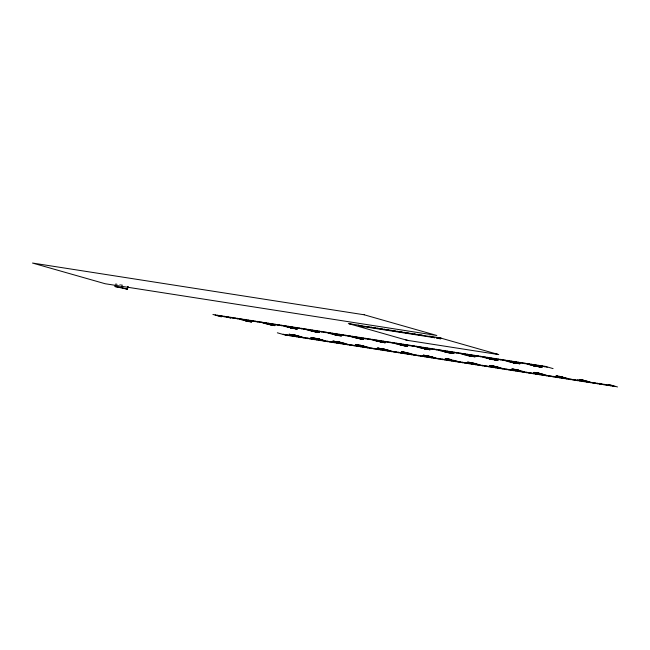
<?xml version="1.0" encoding="UTF-8"?>
<svg xmlns="http://www.w3.org/2000/svg" width="650" height="650" viewBox="0 0 650 650"><rect width="100%" height="100%" fill="white"/><g stroke="black" fill="none" stroke-linecap="round" stroke-linejoin="round"><path stroke-width="0.49" stroke-dasharray="3.25 2.44" d="M122.736 285.049L115.619 283.887L117.406 284.448"/><path stroke-width="0.97" d="M128.009 286.601L127.408 289.217L115.066 286.569L115.424 284.765M115.066 286.569L121.355 287.495L121.753 285.748M127.408 289.217L122.135 287.674L122.533 285.927M127.376 289.161L127.969 286.544M300.202 336.529L294.255 334.977L308.043 338.683M335.879 334.912L334.067 334.571L338.918 335.644L335.952 334.977L337.358 335.205L336.513 334.937M402.131 345.28L402.805 345.434M560.137 376.537L562.461 377.024L561.308 376.707M246.643 320.718L247.479 320.921M513.094 362.497L513.524 362.546L511.924 362.099L515.539 363.123L514.987 362.944M317.558 338.942L318.817 339.341L315.185 338.325L315.673 338.488M540.581 373.726C546.512 375.383 532.984 371.873 540.353 373.555C529.067 371.053 549.827 376.236 540.67 373.791M349.798 323.968L351.122 324.171L349.668 323.757M441.342 338.244L438.563 337.626M360.547 325.691L431.308 336.724M405.746 339.901L408.525 340.527M497.291 354.185L495.958 353.982L497.413 354.388M265.224 323.529L271.993 325.179L257.14 321.344M488.264 358.312L495.032 359.954L488.954 358.507M533.114 365.43L539.516 366.941L533.934 365.666M290.444 327.714C280.499 325.203 302.437 330.395 291.176 328.063M313.584 331.289L319.272 332.556L313.056 331.004L313.958 331.329M511.899 362.261L513.004 362.432M290.761 327.941L292.264 328.234M469.527 355.851L470.088 355.924L466.781 354.973L472.729 356.525L470.088 356.013M513.321 362.668L514.824 362.952M317.338 338.764L315.835 338.479M339.398 342.225L337.082 341.738L338.227 342.062M361.091 345.572L360.547 345.491L363.829 346.45L357.882 344.898L360.523 345.41M449.337 359.279L450.426 359.45L447.452 358.873L454.098 360.531L453.001 360.36M317.655 338.999L318.76 339.17M297.984 336.066L291.582 334.555L297.156 335.831M342.591 343.135L339.341 342.526L340.169 342.761M388.7 350.334L382.752 348.782L396.378 352.463M565.654 377.934L562.404 377.325L563.225 377.561M587.535 381.347L581.587 379.795L595.384 383.508M122.135 287.674L121.355 287.495M560.95 376.626L558.919 376.277L562.193 377.382L555.969 375.83L563.615 377.512M338.561 342.241L340.551 342.713M564.964 377.739L560.137 376.545M341.9 342.94L335.822 341.494L339.219 342.176M424.198 348.66C422.793 348.392 427.838 349.676 424.434 348.725M402.764 345.475L403.431 345.629L402.139 345.288M400.53 344.784C398.206 344.207 402.943 345.442 400.725 344.898M537.932 366.226C534.893 365.463 543.075 367.64 539.931 366.852M581.287 379.909C578.126 379.113 586.365 381.298 583.286 380.526M558.082 376.285C554.938 375.497 563.103 377.666 560.089 376.911M535.982 372.84C532.821 372.052 541.06 374.229 537.989 373.466M449.776 352.479C446.745 351.707 454.927 353.892 451.774 353.096M446.777 352.007C443.739 351.244 451.921 353.421 448.776 352.625M425.831 348.741C422.931 348.002 430.974 350.155 427.838 349.359M469.657 362.497C466.497 361.701 474.736 363.886 471.664 363.114M403.569 345.264C400.538 344.5 408.72 346.686 405.576 345.889M380.989 341.746C377.942 340.974 386.173 343.168 382.988 342.363M337.382 334.937C334.482 334.197 342.517 336.351 339.381 335.562M382.452 348.887C379.308 348.099 387.473 350.269 384.451 349.513M315.161 331.476C312.114 330.704 320.344 332.898 317.159 332.101M335.018 341.494C331.874 340.697 340.048 342.875 337.025 342.111M270.798 324.553C267.751 323.789 275.982 325.975 272.797 325.179M249.478 321.539L250.339 321.742L246.643 320.726M291.168 334.652C288.023 333.856 296.189 336.034 293.166 335.27M474.719 363.602C477.132 364.187 471.933 362.854 474.248 363.415M356.623 337.935C354.315 337.374 359.442 338.691 357.086 338.122M290.241 327.6C287.666 326.983 291.931 327.957 290.534 327.771L292.979 328.396L292.427 328.226M513.736 362.781C524.176 365.089 506.976 360.661 511.517 362.156M316.924 338.65L313.796 338.049L320.125 339.592L319.142 339.284M471.518 356.127L475.142 356.874L468.918 355.322L469.828 355.639M515.393 369.679L511.777 368.932L517.993 370.484L517.083 370.167M447.265 352.341L450.889 353.088L444.665 351.536L445.575 351.861M359.092 345.296L355.477 344.549L361.692 346.101L360.783 345.784M292.679 334.937L289.055 334.189L295.279 335.741L294.369 335.416M424.872 348.709L420.664 347.815L426.985 349.359L425.547 348.904M406.51 352.836L410.727 353.73L404.398 352.178L405.836 352.641M544.594 366.186L553.077 368.599M609.026 384.54L617.5 386.953M542.384 365.844L547.227 367.217M610.447 385.231L615.29 386.612M540.174 365.495L545.017 366.876M608.238 384.889L613.08 386.262M537.964 365.154L542.807 366.535M606.019 384.54L610.87 385.921M535.754 364.804L540.597 366.186M603.809 384.199L608.652 385.58M533.536 364.463L540.199 366.356M599.779 383.338L606.442 385.231M531.326 364.114L536.177 365.495M599.389 383.508L604.232 384.889M529.116 363.773L533.959 365.154M597.179 383.159L602.022 384.54M526.906 363.423L531.749 364.804M594.969 382.817L599.812 384.199M524.696 363.082L529.539 364.463M592.751 382.468L597.602 383.849M522.486 362.733L530.961 365.154M520.276 362.391L525.119 363.773M588.331 381.786L593.174 383.159M518.058 362.05L522.909 363.423M586.121 381.436L590.964 382.817M515.848 361.701L520.691 363.082M583.911 381.095L588.754 382.468M420.648 334.831L422.468 335.351M513.638 361.359L518.481 362.741M581.701 380.746L586.544 382.127M417.332 334.311L419.144 334.831M511.428 361.01L518.091 362.911M577.671 379.884L584.334 381.786M509.218 360.669L514.061 362.05M577.273 380.055L582.124 381.436M414.017 333.791L415.829 334.311M507.008 360.319L511.851 361.701M575.063 379.714L579.906 381.095M504.798 359.978L509.641 361.359M572.853 379.364L577.696 380.746M410.694 333.279L412.514 333.791M502.58 359.629L507.431 361.01M570.643 379.023L575.486 380.404M407.379 332.759L409.199 333.279M500.37 359.287L508.852 361.701M564.801 377.642L573.276 380.055M498.16 358.938L503.003 360.319M566.223 378.332L571.066 379.714M404.064 332.239L405.884 332.759M495.95 358.597L500.793 359.978M564.005 377.991L568.856 379.364M400.749 331.727L402.561 332.239M493.74 358.256L498.582 359.629M561.795 377.642L566.646 379.023M491.53 357.906L496.372 359.287M559.585 377.301L564.428 378.674M397.434 331.207L399.246 331.727M489.312 357.565L495.974 359.458M555.555 376.431L562.217 378.332M394.111 330.688L395.931 331.207M487.102 357.216L491.952 358.597M555.165 376.61L560.008 377.991M484.892 356.874L489.734 358.256M552.955 376.261L557.798 377.642M390.796 330.176L392.616 330.688M482.682 356.525L487.524 357.906M550.745 375.919L555.587 377.301M387.481 329.656L389.293 330.176M480.472 356.184L485.314 357.565M548.527 375.57L553.378 376.951M478.262 355.834L486.736 358.256M542.685 374.189L551.159 376.61M384.166 329.136L385.978 329.656M476.052 355.493L480.894 356.874M544.107 374.879L548.949 376.261M380.843 328.624L382.663 329.136M473.834 355.144L478.684 356.525M541.897 374.538L546.739 375.919M471.624 354.803L476.466 356.184M539.687 374.197L544.529 375.57M377.528 328.104L379.348 328.624M469.414 354.461L474.256 355.834M537.477 373.848L542.319 375.229M374.213 327.584L376.033 328.104M467.204 354.112L473.866 356.013M533.447 372.986L540.109 374.879M464.994 353.771L469.836 355.152M533.049 373.157L537.899 374.538M370.898 327.072L372.71 327.584M462.784 353.421L467.626 354.803M530.839 372.816L535.681 374.197M367.583 326.552L369.395 327.072M460.574 353.08L465.416 354.461M528.629 372.466L533.471 373.848M458.356 352.731L463.206 354.112M526.419 372.125L531.261 373.506M456.146 352.389L464.628 354.803M520.577 370.744L529.051 373.157M453.936 352.04L458.778 353.421M519.399 370.606L520.252 370.849M521.999 371.434L526.841 372.816M451.726 351.699L456.568 353.08M519.781 371.085L524.631 372.466M449.516 351.349L454.358 352.731M517.571 370.744L522.421 372.125M447.306 351.008L452.148 352.389M515.361 370.402L520.203 371.776M445.087 350.667L451.75 352.56M511.331 369.533L517.993 371.434M442.878 350.317L447.728 351.699M510.941 369.712L515.783 371.085M440.668 349.976L445.51 351.358M508.731 369.363L513.573 370.744M438.457 349.627L443.3 351.008M506.521 369.021L511.363 370.402M436.247 349.286L441.09 350.667M504.302 368.672L509.153 370.053M434.038 348.936L442.512 351.358M498.461 367.291L506.935 369.712M431.827 348.595L436.67 349.976M499.882 367.981L504.725 369.363M429.609 348.246L434.46 349.627M497.673 367.64L502.515 369.021M427.399 347.904L432.242 349.286M495.462 367.291L500.305 368.672M425.189 347.555L430.032 348.936M493.253 366.949L498.095 368.331M422.979 347.214L429.642 349.115M489.223 366.088L495.885 367.981M420.769 346.873L425.612 348.246M488.824 366.259L493.675 367.64M418.559 346.523L423.402 347.904M486.614 365.918L491.457 367.291M416.349 346.182L421.192 347.563M484.404 365.568L489.247 366.949M414.131 345.832L418.982 347.214M482.194 365.227L487.037 366.608M411.921 345.491L420.404 347.904M476.352 363.846L484.827 366.259M409.711 345.142L414.554 346.523M477.774 364.536L482.617 365.918M407.501 344.801L412.344 346.182M475.556 364.187L480.407 365.568M405.291 344.451L410.134 345.832M473.346 363.846L478.197 365.227M403.081 344.11L407.924 345.491M471.136 363.496L475.979 364.877M400.863 343.761L407.526 345.662M467.106 362.635L473.769 364.536M398.653 343.419L403.504 344.801M466.716 362.814L471.559 364.187M396.443 343.078L401.286 344.451M464.506 362.464L469.349 363.846M394.233 342.729L399.076 344.11M462.296 362.123L467.139 363.496M392.023 342.387L396.866 343.769M460.078 361.774L464.929 363.155M389.813 342.038L398.287 344.451M454.236 360.392L462.711 362.814M387.603 341.697L392.446 343.078M455.658 361.083L460.501 362.464M385.385 341.348L390.236 342.729M453.448 360.742L458.291 362.123M383.175 341.006L388.017 342.387M451.238 360.392L456.081 361.774M380.965 340.657L385.808 342.038M449.028 360.051L453.871 361.433M378.755 340.316L385.418 342.209M444.998 359.19L451.661 361.083M376.545 339.966L381.387 341.348M444.6 359.361L449.451 360.742M374.335 339.625L379.178 341.006M442.39 359.019L447.233 360.392M372.125 339.284L376.967 340.657M440.18 358.67L445.023 360.051M369.907 338.934L374.757 340.316M437.97 358.329L442.812 359.702M367.697 338.593L376.179 341.006M432.128 356.947L440.602 359.361M365.487 338.244L370.329 339.625M433.55 357.638L438.392 359.019M363.277 337.902L368.119 339.284M431.332 357.289L436.183 358.67M361.067 337.553L365.909 338.934M429.122 356.947L433.973 358.329M358.857 337.212L363.699 338.593M426.912 356.598L431.754 357.979M356.639 336.863L363.301 338.764M422.882 355.737L429.544 357.638M354.429 336.521L359.279 337.902M422.492 355.908L427.334 357.289M352.219 336.172L357.061 337.553M420.282 355.566L425.124 356.947M350.009 335.831L354.851 337.212M418.072 355.225L422.914 356.598M347.799 335.489L352.641 336.863M415.854 354.876L420.704 356.257M345.589 335.14L354.063 337.553M410.012 353.494L418.486 355.908M343.379 334.799L348.221 336.18M411.434 354.185L416.276 355.566M341.161 334.449L346.011 335.831M409.224 353.844L414.066 355.225M338.951 334.108L343.793 335.489M407.014 353.494L411.856 354.876M336.741 333.759L341.583 335.14M404.804 353.153L409.646 354.534M334.531 333.418L341.193 335.311M400.774 352.292L407.436 354.185M332.321 333.068L337.163 334.449M400.376 352.463L405.226 353.844M330.111 332.727L334.953 334.108M398.166 352.113L403.008 353.494M327.901 332.377L332.743 333.759M395.956 351.772L400.798 353.153M325.683 332.036L330.533 333.418M393.746 351.431L398.588 352.804M323.473 331.695L331.955 334.108M321.262 331.346L326.105 332.727M389.326 350.74L394.168 352.113M319.053 331.004L323.895 332.386M387.108 350.391L391.958 351.772M316.842 330.655L321.685 332.036M384.898 350.049L389.748 351.431M314.632 330.314L319.475 331.695M382.688 349.7L387.53 351.081M312.414 329.964L319.077 331.866M378.658 348.839L385.32 350.74M310.204 329.623L315.055 331.004M378.267 349.009L383.11 350.391M307.994 329.274L312.837 330.655M376.058 348.668L380.9 350.049M305.784 328.933L310.627 330.314M373.848 348.319L378.69 349.7M303.574 328.583L308.417 329.964M371.629 347.977L376.48 349.359M301.364 328.242L309.839 330.655M365.787 346.596L374.262 349.009M299.154 327.901L303.997 329.274M367.209 347.287L372.052 348.668M296.936 327.551L301.787 328.933M364.999 346.946L369.842 348.319M294.726 327.21L299.569 328.591M362.789 346.596L367.632 347.977M292.516 326.861L297.359 328.242M360.579 346.255L365.422 347.636M290.306 326.519L296.969 328.412M356.549 345.394L363.212 347.287M288.096 326.17L292.939 327.551M356.151 345.564L361.002 346.946M285.886 325.829L290.729 327.21M353.941 345.215L358.784 346.596M283.676 325.479L288.519 326.861M351.731 344.874L356.574 346.255M281.458 325.138L286.309 326.519M349.521 344.524L354.364 345.906M279.248 324.789L287.731 327.21M343.679 343.151L352.154 345.564M277.038 324.447L281.881 325.829M345.101 343.842L349.944 345.215M274.828 324.106L279.671 325.479M342.883 343.493L347.734 344.874M272.618 323.757L277.461 325.138M340.673 343.151L345.524 344.524M270.408 323.416L275.251 324.797M338.463 342.802L343.306 344.183M268.19 323.066L274.852 324.967M334.433 341.941L341.096 343.842M265.98 322.725L270.831 324.106M334.043 342.111L338.886 343.493M263.77 322.376L268.613 323.757M331.833 341.77L336.676 343.151M261.56 322.034L266.402 323.416M329.623 341.421L334.466 342.802M259.35 321.685L264.192 323.066M327.405 341.079L332.256 342.461M321.563 339.698L330.037 342.111M254.93 320.994L259.773 322.376M322.985 340.389L327.827 341.77M252.712 320.653L257.562 322.034M320.775 340.048L325.618 341.421M250.502 320.312L255.344 321.685M318.565 339.698L323.408 341.079M248.292 319.963L253.134 321.344M316.355 339.357L321.197 340.73M246.082 319.621L252.744 321.514M312.325 338.488L318.988 340.389M243.872 319.272L248.714 320.653M311.927 338.666L316.777 340.048M241.662 318.931L246.504 320.312M309.717 338.317L314.559 339.698M239.452 318.581L244.294 319.963M307.507 337.976L312.349 339.357M237.234 318.24L242.084 319.621M305.297 337.626L310.139 339.007M235.024 317.891L243.506 320.312M232.814 317.549L237.656 318.931M300.877 336.936L305.719 338.317M296.676 335.863L297.529 336.107M230.604 317.2L235.446 318.581M298.659 336.594L303.509 337.976M228.394 316.859L233.236 318.24M296.449 336.253L301.299 337.626M226.184 316.517L231.026 317.891M294.239 335.904L299.081 337.285M223.966 316.168L230.628 318.069M290.209 335.043L296.871 336.936M221.756 315.827L226.606 317.208M289.819 335.213L294.661 336.594M219.546 315.477L224.388 316.859M287.609 334.872L292.451 336.253M217.336 315.136L222.178 316.517M285.399 334.523L290.241 335.904M215.126 314.787L219.968 316.168M283.181 334.181L288.031 335.562M212.916 314.446L221.39 316.859M277.339 332.8L285.813 335.213M495.032 366.722L495.942 367.039L489.726 365.519L498.973 367.494L496.641 366.933C499.704 367.835 492.424 365.885 497.152 366.941L492.294 365.869C499.2 367.453 490.523 365.446 494.699 366.584M336.18 334.791L335.278 334.498L341.494 336.026L332.248 334.019L335.871 334.896M381.355 348.774L380.348 348.457L386.555 349.976L377.341 347.961L383.557 349.513L382.647 349.188M404.763 345.889L398.418 344.346L404.763 345.889M426.262 355.582L432.591 357.142L426.262 355.582M246.537 321.051L245.976 320.978L249.186 321.652L243.238 320.101L246.537 321.051M318.89 338.999L322.181 339.95L316.233 338.398L319.434 339.072L318.89 338.999M340.795 342.412L344.077 343.371L338.13 341.819L341.339 342.493L340.795 342.412M362.676 345.824L365.958 346.783L360.011 345.231L363.22 345.906L362.676 345.824M445.835 352.137L445.274 352.064L448.476 352.739L442.528 351.187L445.835 352.137M467.959 355.591L467.391 355.517L470.6 356.192L464.652 354.64L467.959 355.591M490.084 359.027L489.523 358.963L492.733 359.629L486.785 358.077L490.084 359.027M511.777 362.432L511.217 362.359L514.426 363.033L508.479 361.481L511.777 362.432M534.194 365.926L533.634 365.852L536.835 366.527L530.887 364.975L534.194 365.926M360.864 339.04L354.567 337.521L363.789 339.503L357.565 337.951L360.864 339.04M470.535 362.481L473.769 363.586L467.553 362.058L476.799 364.049L470.535 362.481M251.591 322.002L245.375 320.474L251.591 322.002M274.909 325.642L268.686 324.114L274.909 325.642M297.237 329.119L291.021 327.567L297.237 329.119M310.952 337.586L317.078 339.137L310.952 337.586M333.011 341.023L339.129 342.582L333.011 341.023M385.101 342.826L378.877 341.274L385.101 342.826M407.68 346.352L401.464 344.825L407.68 346.352M429.951 349.822L423.727 348.294L429.951 349.822M401.529 351.715L407.656 353.267L401.529 351.715M423.426 355.127L429.544 356.688L423.426 355.127M453.887 353.559L447.671 352.032L453.887 353.559M445.315 358.548L451.441 360.1L445.315 358.548M497.949 360.417L491.725 358.865L497.949 360.417M519.805 363.846L513.581 362.318L519.805 363.846M542.043 367.315L535.819 365.763L542.043 367.315M533.967 372.377L540.093 373.929L533.967 372.377M579.272 379.438L585.398 380.998L579.272 379.438M407.696 352.983L405.706 352.454L407.696 352.983M409.402 353.47L408.899 353.373L409.402 353.47M471.9 362.765L472.298 362.911L471.9 362.765M333.645 334.287L334.571 334.579L333.645 334.287M295.994 328.868L292.297 327.852L295.994 328.868M362.537 339.251L358.841 338.227L362.537 339.251M312.187 337.854L315.811 338.869L312.187 337.854M473.891 356.623L470.194 355.599L473.891 356.623M496.698 360.165L493.001 359.149L496.698 360.165M356.801 344.817L360.425 345.832L356.801 344.817M518.554 363.586L514.857 362.57L518.554 363.586M378.666 348.229L382.289 349.245L378.666 348.229M402.764 351.983L406.388 353.007L402.764 351.983M424.653 355.396L428.277 356.419L424.653 355.396M446.55 358.816L450.174 359.832L446.55 358.816M491.051 365.755L494.674 366.779L491.051 365.755M513.102 369.2L516.726 370.216L513.102 369.2M428.878 356.208L427.586 355.867L428.87 356.192M429.618 356.428L431.259 356.882L429.618 356.428M364.187 314.787L32.5 263.047L105.162 283.741L436.841 335.489L364.187 314.787M358.735 325.171L348.343 323.554L407.201 340.316L498.745 354.599L439.887 337.829L429.496 336.213L434.939 337.764L364.187 326.723L358.735 325.171M362.635 326.479L359.986 326.072L364.089 326.893L362.635 326.479M439.148 338.414L436.491 338L440.594 338.829L439.148 338.414M311.902 330.809L310.342 330.679L316.745 332.191L311.902 330.809M377.325 341.014L376.228 340.844L382.874 342.509L377.325 341.014M312.479 331.118L311.992 331.045L314.543 331.703L312.479 331.118M535.251 365.869L534.763 365.796L537.306 366.454L535.251 365.869M515.759 369.525L514.296 369.298L520.707 370.817L515.759 369.525M296.335 335.709L293.784 335.043L296.335 335.709M519.058 370.451L516.506 369.785L519.058 370.451"/></g></svg>
